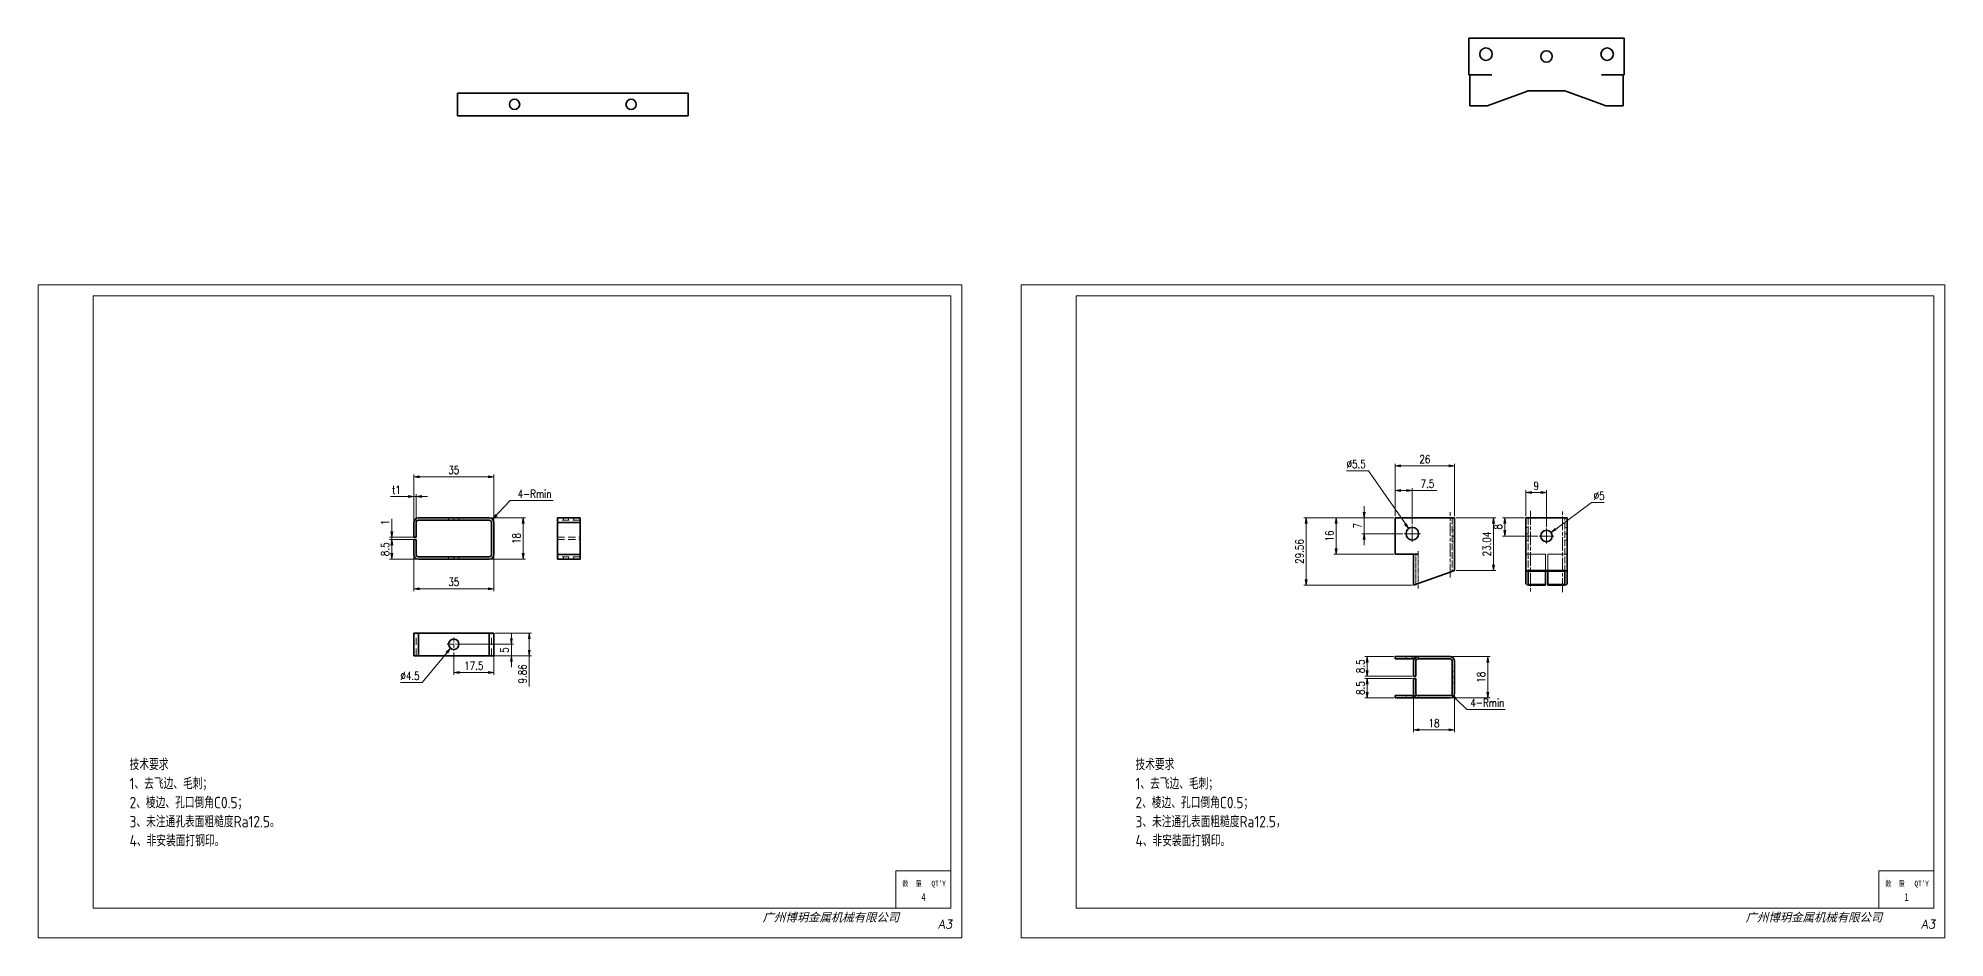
# Model space of a CAD drawing. Header units: millimetres. Extents: x 947 to 8432, y 980 to 2342.
# Drawn here: x 2050 to 2884, y 1550 to 1944 of the extents above; entities that cross this region are included whole.
import ezdxf
from ezdxf.enums import TextEntityAlignment as Align

# ---------------------------------------------------------------- set-up
doc = ezdxf.new("R2010")
doc.units = ezdxf.units.MM
for name, pattern in [('AM_ISO02W050x2', [3.75, 3, -0.75]), ('AM_ISO08W050x2', [9, 6, -0.75, 1.5, -0.75]), ('DASHDOT', [18.5, 12, -3, 0.5, -3]), ('DASHED', [19.05, 12.7, -6.35])]:
    doc.linetypes.add(name, pattern=pattern)
for name, color, linetype, lineweight in [('DRAWING', 7, 'Continuous', 35), ('中心线', 2, 'AM_ISO08W050x2', 18), ('图框BY', 7, 'Continuous', 0), ('标注线', 3, 'Continuous', 18), ('粗实线', 7, 'Continuous', 35), ('虚线', 1, 'AM_ISO02W050x2', 18)]:
    doc.layers.add(name, color=color, linetype=linetype, lineweight=lineweight)
doc.styles.add('DIM', font='romans.shx', dxfattribs={"width": 0.8, "bigfont": 'bigfont.shx'})
doc.styles.add('STYLE1', font='')
doc.styles.add('国标', font='simfang.ttf', dxfattribs={"width": 0.8})
doc.styles.add('机械长仿宋', font='gbenor.shx', dxfattribs={"height": 1, "bigfont": 'gbcbig.shx'})
doc.styles.add('标题字', font='romand.shx', dxfattribs={"oblique": 10, "bigfont": 'bigfont.shx'})
doc.styles.get('STYLE1').set_extended_font_data('SimSun')
doc.dimstyles.new('XR 1-1', dxfattribs={"dimtxt": 3.5, "dimasz": 2.5, "dimexe": 1, "dimexo": 0.625, "dimgap": 1.2, "dimtad": 1, "dimtoh": 1, "dimdsep": 46, "dimtxsty": 'DIM', "dimblk": 'OPEN', "dimcen": 0, "dimclrd": 8, "dimclre": 8, "dimclrt": 2, "dimazin": 2, "dimtfac": 0.5, "dimtmove": 0, "dimatfit": 3, "dimldrblk": 'OPEN', "dimfxl": 1, "dimtolj": 2, "dimlwd": 18, "dimlwe": 18, "dimarcsym": 0})
doc.dimstyles.new('XR 1-1$0', dxfattribs={"dimtxt": 3.5, "dimasz": 2.5, "dimexe": 1, "dimexo": 0.625, "dimgap": 1.2, "dimtad": 1, "dimzin": 9, "dimdsep": 46, "dimtxsty": 'DIM', "dimblk": 'OPEN', "dimcen": 0, "dimclrd": 8, "dimclre": 8, "dimclrt": 2, "dimazin": 2, "dimtfac": 0.5, "dimtmove": 0, "dimatfit": 3, "dimldrblk": 'OPEN', "dimfxl": 1, "dimtolj": 2, "dimlwd": 18, "dimlwe": 18, "dimarcsym": 0})
doc.dimstyles.new('XR 1-1$3', dxfattribs={"dimtxt": 3.5, "dimasz": 2.5, "dimexe": 1, "dimexo": 0.625, "dimgap": 1.2, "dimtad": 1, "dimtoh": 1, "dimdsep": 46, "dimtxsty": 'DIM', "dimblk": 'OPEN', "dimcen": 0, "dimclrd": 8, "dimclre": 8, "dimclrt": 2, "dimazin": 2, "dimtfac": 0.5, "dimtofl": 0, "dimtmove": 0, "dimatfit": 3, "dimldrblk": 'OPEN', "dimfxl": 1, "dimtolj": 2, "dimlwd": 18, "dimlwe": 18, "dimarcsym": 0})
doc.dimstyles.new('XR 1-1$4', dxfattribs={"dimtxt": 3.5, "dimasz": 2.5, "dimexe": 1, "dimexo": 0.625, "dimgap": 1.2, "dimtad": 1, "dimtoh": 1, "dimdsep": 46, "dimtxsty": 'DIM', "dimblk": 'OPEN', "dimcen": 0, "dimclrd": 8, "dimclre": 8, "dimclrt": 2, "dimazin": 2, "dimtfac": 0.5, "dimtofl": 0, "dimtmove": 0, "dimatfit": 3, "dimldrblk": 'OPEN', "dimfxl": 1, "dimtolj": 2, "dimlwd": 18, "dimlwe": 18, "dimarcsym": 0})

# ---------------------------------------------------------------- blocks, each defined once
blk = doc.blocks.new('_Open')
at = {"color": 0, "linetype": 'ByBlock', "lineweight": -2}
for p, q in [((-1, 0.17), (0, 0)), ((-1, -0.17), (0, 0)), ((0, 0), (-1, 0))]:
    blk.add_line(p, q, dxfattribs=at)
blk = doc.blocks.new('*D112')
at = {"layer": '标注线', "color": 8, "lineweight": 18, "transparency": 16777216}
for p, q in [((2214.32, 1731.41), (2214.32, 1752.72)), ((2246.82, 1751.72), (2216.82, 1751.72)), ((2249.32, 1730.8), (2249.32, 1752.72))]:
    blk.add_line(p, q, dxfattribs=at)
at = {"layer": '标注线', "color": 8, "lineweight": 18, "transparency": 16777216, "xscale": 2.5, "yscale": 2.5, "zscale": 2.5, "rotation": 180}
blk.add_blockref('_Open', (2214.32, 1751.72), dxfattribs=at)
at = {"layer": '标注线', "color": 8, "lineweight": 18, "transparency": 16777216, "xscale": 2.5, "yscale": 2.5, "zscale": 2.5}
blk.add_blockref('_Open', (2249.32, 1751.72), dxfattribs=at)
at = {"layer": '标注线', "color": 2, "transparency": 16777216, "insert": (2231.82, 1754.67), "char_height": 3.5, "attachment_point": 5, "style": 'DIM'}
blk.add_mtext('\\A2;35', dxfattribs=at)
blk = doc.blocks.new('*D113')
at = {"layer": '标注线', "color": 8, "lineweight": 18, "transparency": 16777216}
for p, q in [((2247.95, 1733.74), (2263.17, 1733.74)), ((2262.17, 1731.24), (2262.17, 1718.24)), ((2247.3, 1715.74), (2263.17, 1715.74))]:
    blk.add_line(p, q, dxfattribs=at)
at = {"layer": '标注线', "color": 8, "lineweight": 18, "transparency": 16777216, "xscale": 2.5, "yscale": 2.5, "zscale": 2.5}
for p, rotation in [((2262.17, 1733.74), 90), ((2262.17, 1715.74), 270)]:
    blk.add_blockref('_Open', p, dxfattribs=dict(at, rotation=rotation))
at = {"layer": '标注线', "color": 2, "transparency": 16777216, "insert": (2259.22, 1724.74), "char_height": 3.5, "attachment_point": 5, "rotation": 90, "style": 'DIM'}
blk.add_mtext('\\A2;18', dxfattribs=at)
blk = doc.blocks.new('*D114')
at = {"layer": '标注线', "color": 8, "lineweight": 18, "transparency": 16777216}
for p, q in [((2214.32, 1717.11), (2214.32, 1701.74)), ((2249.32, 1717.98), (2249.32, 1701.74)), ((2246.82, 1702.74), (2216.82, 1702.74))]:
    blk.add_line(p, q, dxfattribs=at)
at = {"layer": '标注线', "color": 8, "lineweight": 18, "transparency": 16777216, "xscale": 2.5, "yscale": 2.5, "zscale": 2.5, "rotation": 180}
blk.add_blockref('_Open', (2214.32, 1702.74), dxfattribs=at)
at = {"layer": '标注线', "color": 8, "lineweight": 18, "transparency": 16777216, "xscale": 2.5, "yscale": 2.5, "zscale": 2.5}
blk.add_blockref('_Open', (2249.32, 1702.74), dxfattribs=at)
at = {"layer": '标注线', "color": 2, "transparency": 16777216, "insert": (2231.82, 1705.69), "char_height": 3.5, "attachment_point": 5, "style": 'DIM'}
blk.add_mtext('\\A2;35', dxfattribs=at)
blk = doc.blocks.new('*D115')
at = {"layer": '标注线', "color": 8, "lineweight": 18, "transparency": 16777216}
for p, q in [((2213.7, 1724.24), (2203.7, 1724.24)), ((2204.7, 1721.74), (2204.7, 1718.24)), ((2216.16, 1715.74), (2203.7, 1715.74))]:
    blk.add_line(p, q, dxfattribs=at)
at = {"layer": '标注线', "color": 8, "lineweight": 18, "transparency": 16777216, "xscale": 2.5, "yscale": 2.5, "zscale": 2.5}
for p, rotation in [((2204.7, 1724.24), 90), ((2204.7, 1715.74), 270)]:
    blk.add_blockref('_Open', p, dxfattribs=dict(at, rotation=rotation))
at = {"layer": '标注线', "color": 2, "transparency": 16777216, "insert": (2201.75, 1719.99), "char_height": 3.5, "attachment_point": 5, "rotation": 90, "style": 'DIM'}
blk.add_mtext('\\A2;8.5', dxfattribs=at)
blk = doc.blocks.new('*D116')
at = {"layer": '标注线', "color": 8, "lineweight": 18, "transparency": 16777216}
for p, q in [((2204.7, 1727.74), (2204.7, 1733.3)), ((2214.2, 1725.24), (2203.7, 1725.24)), ((2214.2, 1724.24), (2203.7, 1724.24)), ((2204.7, 1724.24), (2204.7, 1725.24)), ((2204.7, 1721.74), (2204.7, 1719.24))]:
    blk.add_line(p, q, dxfattribs=at)
at = {"layer": '标注线', "color": 8, "lineweight": 18, "transparency": 16777216, "xscale": 2.5, "yscale": 2.5, "zscale": 2.5}
for p, rotation in [((2204.7, 1725.24), 270), ((2204.7, 1724.24), 90)]:
    blk.add_blockref('_Open', p, dxfattribs=dict(at, rotation=rotation))
at = {"layer": '标注线', "color": 2, "transparency": 16777216, "insert": (2201.75, 1731.77), "char_height": 3.5, "attachment_point": 5, "rotation": 90, "style": 'DIM'}
blk.add_mtext('\\A2;1', dxfattribs=at)
blk = doc.blocks.new('*D117')
at = {"layer": '标注线', "color": 8, "lineweight": 18, "transparency": 16777216}
for p, q in [((2249.95, 1683.29), (2265.86, 1683.29)), ((2264.86, 1680.79), (2264.86, 1675.93)), ((2249.95, 1673.43), (2265.86, 1673.43)), ((2264.86, 1673.43), (2264.86, 1660))]:
    blk.add_line(p, q, dxfattribs=at)
at = {"layer": '标注线', "color": 8, "lineweight": 18, "transparency": 16777216, "xscale": 2.5, "yscale": 2.5, "zscale": 2.5}
for p, rotation in [((2264.86, 1683.29), 90), ((2264.86, 1673.43), 270)]:
    blk.add_blockref('_Open', p, dxfattribs=dict(at, rotation=rotation))
at = {"layer": '标注线', "color": 2, "transparency": 16777216, "insert": (2261.91, 1665.47), "char_height": 3.5, "attachment_point": 5, "rotation": 90, "style": 'DIM'}
blk.add_mtext('\\A2;9.86', dxfattribs=at)
blk = doc.blocks.new('*D118')
at = {"layer": '标注线', "color": 8, "lineweight": 18, "transparency": 16777216}
for p, q in [((2218.05, 1661.66), (2228.81, 1674.76)), ((2208.45, 1661.66), (2218.05, 1661.66))]:
    blk.add_line(p, q, dxfattribs=at)
at = {"layer": '标注线', "color": 8, "lineweight": 18, "transparency": 16777216, "xscale": 2.5, "yscale": 2.5, "zscale": 2.5, "rotation": 50.59022832287214}
blk.add_blockref('_Open', (2230.4, 1676.69), dxfattribs=at)
at = {"layer": '标注线', "color": 2, "transparency": 16777216, "insert": (2212.65, 1664.61), "char_height": 3.5, "attachment_point": 5, "style": 'DIM'}
blk.add_mtext('\\A2;∅4.5', dxfattribs=at)
blk = doc.blocks.new('*D119')
at = {"layer": '标注线', "color": 8, "lineweight": 18, "transparency": 16777216}
for p, q in [((2234.7, 1678.43), (2258, 1678.43)), ((2257, 1680.93), (2257, 1683.43)), ((2257, 1678.43), (2257, 1673.43)), ((2241.4, 1673.43), (2258, 1673.43)), ((2257, 1670.93), (2257, 1668.43))]:
    blk.add_line(p, q, dxfattribs=at)
at = {"layer": '标注线', "color": 8, "lineweight": 18, "transparency": 16777216, "xscale": 2.5, "yscale": 2.5, "zscale": 2.5}
for p, rotation in [((2257, 1678.43), 270), ((2257, 1673.43), 90)]:
    blk.add_blockref('_Open', p, dxfattribs=dict(at, rotation=rotation))
at = {"layer": '标注线', "color": 2, "transparency": 16777216, "insert": (2254.05, 1675.93), "char_height": 3.5, "attachment_point": 5, "rotation": 90, "style": 'DIM'}
blk.add_mtext('\\A2;5', dxfattribs=at)
blk = doc.blocks.new('*D120')
at = {"layer": '标注线', "color": 8, "lineweight": 18, "transparency": 16777216}
for p, q in [((2231.82, 1674.88), (2231.82, 1665.11)), ((2249.32, 1674.88), (2249.32, 1665.11)), ((2234.32, 1666.11), (2246.82, 1666.11))]:
    blk.add_line(p, q, dxfattribs=at)
at = {"layer": '标注线', "color": 8, "lineweight": 18, "transparency": 16777216, "xscale": 2.5, "yscale": 2.5, "zscale": 2.5, "rotation": 180}
blk.add_blockref('_Open', (2231.82, 1666.11), dxfattribs=at)
at = {"layer": '标注线', "color": 8, "lineweight": 18, "transparency": 16777216, "xscale": 2.5, "yscale": 2.5, "zscale": 2.5}
blk.add_blockref('_Open', (2249.32, 1666.11), dxfattribs=at)
at = {"layer": '标注线', "color": 2, "transparency": 16777216, "insert": (2240.57, 1669.06), "char_height": 3.5, "attachment_point": 5, "style": 'DIM'}
blk.add_mtext('\\A2;17.5', dxfattribs=at)
blk = doc.blocks.new('*D121')
at = {"layer": '标注线', "color": 8, "lineweight": 18, "transparency": 16777216}
for p, q in [((2214.32, 1725.86), (2214.32, 1744.06)), ((2215.32, 1726.42), (2215.32, 1744.06)), ((2211.82, 1743.06), (2204.12, 1743.06)), ((2215.32, 1743.06), (2214.32, 1743.06)), ((2217.82, 1743.06), (2220.32, 1743.06))]:
    blk.add_line(p, q, dxfattribs=at)
at = {"layer": '标注线', "color": 8, "lineweight": 18, "transparency": 16777216, "xscale": 2.5, "yscale": 2.5, "zscale": 2.5}
blk.add_blockref('_Open', (2214.32, 1743.06), dxfattribs=at)
at = {"layer": '标注线', "color": 8, "lineweight": 18, "transparency": 16777216, "xscale": 2.5, "yscale": 2.5, "zscale": 2.5, "rotation": 180}
blk.add_blockref('_Open', (2215.32, 1743.06), dxfattribs=at)
at = {"layer": '标注线', "color": 2, "transparency": 16777216, "insert": (2206.72, 1746.01), "char_height": 3.5, "attachment_point": 5, "style": 'DIM'}
blk.add_mtext('\\A2;{\\Fromans,bigfont|c134;t}1', dxfattribs=at)
blk = doc.blocks.new('*D122')
at = {"layer": '标注线', "color": 8, "lineweight": 18, "transparency": 16777216}
for p, q in [((2630.01, 1736.31), (2630.01, 1738.81)), ((2642.98, 1733.81), (2629.01, 1733.81)), ((2646.9, 1726.81), (2629.01, 1726.81)), ((2630.01, 1726.81), (2630.01, 1733.81)), ((2630.01, 1724.31), (2630.01, 1721.81))]:
    blk.add_line(p, q, dxfattribs=at)
at = {"layer": '标注线', "color": 8, "lineweight": 18, "transparency": 16777216, "xscale": 2.5, "yscale": 2.5, "zscale": 2.5}
for p, rotation in [((2630.01, 1733.81), 270), ((2630.01, 1726.81), 90)]:
    blk.add_blockref('_Open', p, dxfattribs=dict(at, rotation=rotation))
at = {"layer": '标注线', "color": 2, "transparency": 16777216, "insert": (2627.06, 1730.31), "char_height": 3.5, "attachment_point": 5, "rotation": 90, "style": 'DIM'}
blk.add_mtext('\\A2;7', dxfattribs=at)
blk = doc.blocks.new('*D123')
at = {"layer": '标注线', "color": 8, "lineweight": 18, "transparency": 16777216}
for p, q in [((2643.6, 1734.43), (2643.6, 1746.68)), ((2646.1, 1745.68), (2648.6, 1745.68)), ((2651.1, 1731.01), (2651.1, 1746.68)), ((2651.1, 1745.68), (2661.87, 1745.68))]:
    blk.add_line(p, q, dxfattribs=at)
at = {"layer": '标注线', "color": 8, "lineweight": 18, "transparency": 16777216, "xscale": 2.5, "yscale": 2.5, "zscale": 2.5, "rotation": 180}
blk.add_blockref('_Open', (2643.6, 1745.68), dxfattribs=at)
at = {"layer": '标注线', "color": 8, "lineweight": 18, "transparency": 16777216, "xscale": 2.5, "yscale": 2.5, "zscale": 2.5}
blk.add_blockref('_Open', (2651.1, 1745.68), dxfattribs=at)
at = {"layer": '标注线', "color": 2, "transparency": 16777216, "insert": (2657.74, 1748.63), "char_height": 3.5, "attachment_point": 5, "style": 'DIM'}
blk.add_mtext('\\A2;7.5', dxfattribs=at)
blk = doc.blocks.new('*D124')
at = {"layer": '标注线', "color": 8, "lineweight": 18, "transparency": 16777216}
for p, q in [((2642.98, 1733.81), (2616.79, 1733.81)), ((2617.79, 1720.31), (2617.79, 1731.31)), ((2642.98, 1717.81), (2616.79, 1717.81))]:
    blk.add_line(p, q, dxfattribs=at)
at = {"layer": '标注线', "color": 8, "lineweight": 18, "transparency": 16777216, "xscale": 2.5, "yscale": 2.5, "zscale": 2.5}
for p, rotation in [((2617.79, 1733.81), 90), ((2617.79, 1717.81), 270)]:
    blk.add_blockref('_Open', p, dxfattribs=dict(at, rotation=rotation))
at = {"layer": '标注线', "color": 2, "transparency": 16777216, "insert": (2614.84, 1725.81), "char_height": 3.5, "attachment_point": 5, "rotation": 90, "style": 'DIM'}
blk.add_mtext('\\A2;16', dxfattribs=at)
blk = doc.blocks.new('*D125')
at = {"layer": '标注线', "color": 8, "lineweight": 18, "transparency": 16777216}
for p, q in [((2643.6, 1734.43), (2643.6, 1757.45)), ((2646.1, 1756.45), (2667.1, 1756.45)), ((2669.6, 1734.43), (2669.6, 1757.45))]:
    blk.add_line(p, q, dxfattribs=at)
at = {"layer": '标注线', "color": 8, "lineweight": 18, "transparency": 16777216, "xscale": 2.5, "yscale": 2.5, "zscale": 2.5, "rotation": 180}
blk.add_blockref('_Open', (2643.6, 1756.45), dxfattribs=at)
at = {"layer": '标注线', "color": 8, "lineweight": 18, "transparency": 16777216, "xscale": 2.5, "yscale": 2.5, "zscale": 2.5}
blk.add_blockref('_Open', (2669.6, 1756.45), dxfattribs=at)
at = {"layer": '标注线', "color": 2, "transparency": 16777216, "insert": (2656.6, 1759.4), "char_height": 3.5, "attachment_point": 5, "style": 'DIM'}
blk.add_mtext('\\A2;26', dxfattribs=at)
blk = doc.blocks.new('*D126')
at = {"layer": '标注线', "color": 8, "lineweight": 18, "transparency": 16777216}
for p, q in [((2670.23, 1733.81), (2687.6, 1733.81)), ((2686.6, 1713.27), (2686.6, 1731.31)), ((2670.23, 1710.77), (2687.6, 1710.77))]:
    blk.add_line(p, q, dxfattribs=at)
at = {"layer": '标注线', "color": 8, "lineweight": 18, "transparency": 16777216, "xscale": 2.5, "yscale": 2.5, "zscale": 2.5}
for p, rotation in [((2686.6, 1733.81), 90), ((2686.6, 1710.77), 270)]:
    blk.add_blockref('_Open', p, dxfattribs=dict(at, rotation=rotation))
at = {"layer": '标注线', "color": 2, "transparency": 16777216, "insert": (2683.65, 1722.29), "char_height": 3.5, "attachment_point": 5, "rotation": 90, "style": 'DIM'}
blk.add_mtext('\\A2;23.04', dxfattribs=at)
blk = doc.blocks.new('*D127')
at = {"layer": '标注线', "color": 8, "lineweight": 18, "transparency": 16777216}
for p, q in [((2642.98, 1733.81), (2603.7, 1733.81)), ((2604.7, 1706.75), (2604.7, 1731.31)), ((2650.98, 1704.25), (2603.7, 1704.25))]:
    blk.add_line(p, q, dxfattribs=at)
at = {"layer": '标注线', "color": 8, "lineweight": 18, "transparency": 16777216, "xscale": 2.5, "yscale": 2.5, "zscale": 2.5}
for p, rotation in [((2604.7, 1733.81), 90), ((2604.7, 1704.25), 270)]:
    blk.add_blockref('_Open', p, dxfattribs=dict(at, rotation=rotation))
at = {"layer": '标注线', "color": 2, "transparency": 16777216, "insert": (2601.75, 1719.03), "char_height": 3.5, "attachment_point": 5, "rotation": 90, "style": 'DIM'}
blk.add_mtext('\\A2;29.56', dxfattribs=at)
blk = doc.blocks.new('*D128')
at = {"layer": '标注线', "color": 8, "lineweight": 18, "transparency": 16777216}
for p, q in [((2700.19, 1733.81), (2690.55, 1733.81)), ((2691.55, 1728.31), (2691.55, 1731.31)), ((2705.94, 1725.81), (2690.55, 1725.81))]:
    blk.add_line(p, q, dxfattribs=at)
at = {"layer": '标注线', "color": 8, "lineweight": 18, "transparency": 16777216, "xscale": 2.5, "yscale": 2.5, "zscale": 2.5}
for p, rotation in [((2691.55, 1733.81), 90), ((2691.55, 1725.81), 270)]:
    blk.add_blockref('_Open', p, dxfattribs=dict(at, rotation=rotation))
at = {"layer": '标注线', "color": 2, "transparency": 16777216, "insert": (2688.6, 1729.81), "char_height": 3.5, "attachment_point": 5, "rotation": 90, "style": 'DIM'}
blk.add_mtext('\\A2;8', dxfattribs=at)
blk = doc.blocks.new('*D129')
at = {"layer": '标注线', "color": 8, "lineweight": 18, "transparency": 16777216}
for p, q in [((2700.82, 1734.43), (2700.82, 1745.82)), ((2707.32, 1744.82), (2703.32, 1744.82)), ((2709.82, 1729.68), (2709.82, 1745.82))]:
    blk.add_line(p, q, dxfattribs=at)
at = {"layer": '标注线', "color": 8, "lineweight": 18, "transparency": 16777216, "xscale": 2.5, "yscale": 2.5, "zscale": 2.5, "rotation": 180}
blk.add_blockref('_Open', (2700.82, 1744.82), dxfattribs=at)
at = {"layer": '标注线', "color": 8, "lineweight": 18, "transparency": 16777216, "xscale": 2.5, "yscale": 2.5, "zscale": 2.5}
blk.add_blockref('_Open', (2709.82, 1744.82), dxfattribs=at)
at = {"layer": '标注线', "color": 2, "transparency": 16777216, "insert": (2705.32, 1747.77), "char_height": 3.5, "attachment_point": 5, "style": 'DIM'}
blk.add_mtext('\\A2;9', dxfattribs=at)
blk = doc.blocks.new('*D130')
at = {"layer": '标注线', "color": 8, "lineweight": 18, "transparency": 16777216}
for p, q in [((2674.95, 1649.92), (2670.12, 1654.59)), ((2691.75, 1649.92), (2674.95, 1649.92))]:
    blk.add_line(p, q, dxfattribs=at)
at = {"layer": '标注线', "color": 8, "lineweight": 18, "transparency": 16777216, "xscale": 2.5, "yscale": 2.5, "zscale": 2.5, "rotation": 135.9448052765167}
blk.add_blockref('_Open', (2668.32, 1656.33), dxfattribs=at)
at = {"layer": '标注线', "color": 2, "transparency": 16777216, "insert": (2683.95, 1652.87), "char_height": 3.5, "attachment_point": 5, "style": 'DIM'}
blk.add_mtext('\\A2;{\\Fromans,bigfont|c134;4-Rmin}', dxfattribs=at)
blk = doc.blocks.new('*D131')
at = {"layer": '标注线', "color": 8, "lineweight": 18, "transparency": 16777216}
for p, q in [((2651.6, 1662.9), (2651.6, 1640)), ((2669.6, 1656.4), (2669.6, 1640)), ((2654.1, 1641), (2667.1, 1641))]:
    blk.add_line(p, q, dxfattribs=at)
at = {"layer": '标注线', "color": 8, "lineweight": 18, "transparency": 16777216, "xscale": 2.5, "yscale": 2.5, "zscale": 2.5, "rotation": 180}
blk.add_blockref('_Open', (2651.6, 1641), dxfattribs=at)
at = {"layer": '标注线', "color": 8, "lineweight": 18, "transparency": 16777216, "xscale": 2.5, "yscale": 2.5, "zscale": 2.5}
blk.add_blockref('_Open', (2669.6, 1641), dxfattribs=at)
at = {"layer": '标注线', "color": 2, "transparency": 16777216, "insert": (2660.6, 1643.95), "char_height": 3.5, "attachment_point": 5, "style": 'DIM'}
blk.add_mtext('\\A2;18', dxfattribs=at)
blk = doc.blocks.new('*D132')
at = {"layer": '标注线', "color": 8, "lineweight": 18, "transparency": 16777216}
for p, q in [((2668.23, 1673.03), (2685.11, 1673.03)), ((2684.11, 1670.53), (2684.11, 1657.53)), ((2668.23, 1655.03), (2685.11, 1655.03))]:
    blk.add_line(p, q, dxfattribs=at)
at = {"layer": '标注线', "color": 8, "lineweight": 18, "transparency": 16777216, "xscale": 2.5, "yscale": 2.5, "zscale": 2.5}
for p, rotation in [((2684.11, 1673.03), 90), ((2684.11, 1655.03), 270)]:
    blk.add_blockref('_Open', p, dxfattribs=dict(at, rotation=rotation))
at = {"layer": '标注线', "color": 2, "transparency": 16777216, "insert": (2681.16, 1664.03), "char_height": 3.5, "attachment_point": 5, "rotation": 90, "style": 'DIM'}
blk.add_mtext('\\A2;18', dxfattribs=at)
blk = doc.blocks.new('*D133')
at = {"layer": '标注线', "color": 8, "lineweight": 18, "transparency": 16777216}
for p, q in [((2650.98, 1663.53), (2630.38, 1663.53)), ((2631.38, 1661.03), (2631.38, 1657.53)), ((2642.98, 1655.03), (2630.38, 1655.03))]:
    blk.add_line(p, q, dxfattribs=at)
at = {"layer": '标注线', "color": 8, "lineweight": 18, "transparency": 16777216, "xscale": 2.5, "yscale": 2.5, "zscale": 2.5}
for p, rotation in [((2631.38, 1663.53), 90), ((2631.38, 1655.03), 270)]:
    blk.add_blockref('_Open', p, dxfattribs=dict(at, rotation=rotation))
at = {"layer": '标注线', "color": 2, "transparency": 16777216, "insert": (2628.43, 1659.28), "char_height": 3.5, "attachment_point": 5, "rotation": 90, "style": 'DIM'}
blk.add_mtext('\\A2;8.5', dxfattribs=at)
blk = doc.blocks.new('*D134')
at = {"layer": '标注线', "color": 8, "lineweight": 18, "transparency": 16777216}
for p, q in [((2642.98, 1673.03), (2630.38, 1673.03)), ((2631.38, 1667.03), (2631.38, 1670.53)), ((2650.98, 1664.53), (2630.38, 1664.53))]:
    blk.add_line(p, q, dxfattribs=at)
at = {"layer": '标注线', "color": 8, "lineweight": 18, "transparency": 16777216, "xscale": 2.5, "yscale": 2.5, "zscale": 2.5}
for p, rotation in [((2631.38, 1673.03), 90), ((2631.38, 1664.53), 270)]:
    blk.add_blockref('_Open', p, dxfattribs=dict(at, rotation=rotation))
at = {"layer": '标注线', "color": 2, "transparency": 16777216, "insert": (2628.43, 1668.78), "char_height": 3.5, "attachment_point": 5, "rotation": 90, "style": 'DIM'}
blk.add_mtext('\\A2;8.5', dxfattribs=at)
blk = doc.blocks.new('*D135')
at = {"layer": '标注线', "color": 8, "lineweight": 18, "transparency": 16777216}
for p, q in [((2622.33, 1754.29), (2631.93, 1754.29)), ((2631.93, 1754.29), (2648.1, 1731.11))]:
    blk.add_line(p, q, dxfattribs=at)
at = {"layer": '标注线', "color": 8, "lineweight": 18, "transparency": 16777216, "xscale": 2.5, "yscale": 2.5, "zscale": 2.5, "rotation": 304.898276421396}
blk.add_blockref('_Open', (2649.53, 1729.06), dxfattribs=at)
at = {"layer": '标注线', "color": 2, "transparency": 16777216, "insert": (2626.53, 1757.24), "char_height": 3.5, "attachment_point": 5, "style": 'DIM'}
blk.add_mtext('\\A2;∅5.5', dxfattribs=at)
blk = doc.blocks.new('*D136')
at = {"layer": '标注线', "color": 8, "lineweight": 18, "transparency": 16777216}
for p, q in [((2729.44, 1740.42), (2713.83, 1728.79)), ((2735.04, 1740.42), (2729.44, 1740.42))]:
    blk.add_line(p, q, dxfattribs=at)
at = {"layer": '标注线', "color": 8, "lineweight": 18, "transparency": 16777216, "xscale": 2.5, "yscale": 2.5, "zscale": 2.5, "rotation": 216.681292844017}
blk.add_blockref('_Open', (2711.82, 1727.3), dxfattribs=at)
at = {"layer": '标注线', "color": 2, "transparency": 16777216, "insert": (2732.84, 1743.37), "char_height": 3.5, "attachment_point": 5, "style": 'DIM'}
blk.add_mtext('\\A2;∅5', dxfattribs=at)

msp = doc.modelspace()

# ---------------------------------------------------------------- linework, layer by layer
at = {"layer": 'DRAWING'}
for p, q in [((2699.82, 1943.624), (2675.82, 1943.624)), ((2675.82, 1927.624), (2675.82, 1943.624)), ((2699.82, 1943.624), (2743.82, 1943.624)), ((2743.82, 1927.624), (2743.82, 1943.624)), ((2675.82, 1927.624), (2685.81, 1927.624)), ((2676.32, 1927.624), (2676.32, 1920.224)), ((2683.82, 1927.624), (2684.088, 1927.624)), ((2684.088, 1927.624), (2685.813, 1927.624)), ((2735.552, 1927.624), (2733.827, 1927.624)), ((2743.82, 1927.624), (2733.83, 1927.624)), ((2735.82, 1927.624), (2735.552, 1927.624)), ((2743.32, 1927.624), (2743.32, 1920.224)), ((2676.32, 1920.224), (2676.32, 1914.428)), ((2685.82, 1914.791), (2699.82, 1919.862)), ((2699.82, 1919.862), (2701.82, 1920.587)), ((2717.82, 1920.587), (2701.82, 1920.587)), ((2719.82, 1919.862), (2717.82, 1920.587)), ((2733.82, 1914.791), (2719.82, 1919.862)), ((2743.32, 1920.224), (2743.32, 1914.428)), ((2676.32, 1914.066), (2676.32, 1914.428)), ((2676.32, 1914.066), (2683.82, 1914.066)), ((2685.82, 1914.791), (2683.82, 1914.066)), ((2733.82, 1914.791), (2735.82, 1914.066)), ((2743.32, 1914.066), (2735.82, 1914.066)), ((2743.32, 1914.066), (2743.32, 1914.428))]:
    msp.add_line(p, q, dxfattribs=at)
for centre, radius in [((2683.32, 1936.624), 2.75), ((2709.82, 1935.624), 2.5), ((2736.32, 1936.624), 2.75)]:
    msp.add_circle(centre, radius, dxfattribs=at)
at = {"layer": '中心线'}
for p, q in [((2667.603, 1707.668), (2667.603, 1736.182)), ((2702.82, 1736.762), (2702.82, 1701.293)), ((2716.82, 1701.293), (2716.82, 1736.762))]:
    msp.add_line(p, q, dxfattribs=at)
at = {"layer": '中心线', "linetype": 'DASHDOT', "ltscale": 0.030015}
for p, q in [((2231.825, 1733.836), (2231.825, 1732.635)), ((2282.039, 1733.836), (2282.039, 1732.635)), ((2231.825, 1716.836), (2231.825, 1715.635)), ((2282.039, 1716.836), (2282.039, 1715.635))]:
    msp.add_line(p, q, dxfattribs=at)
at = {"layer": '中心线', "ltscale": 0.17875}
for p, q in [((2654.678, 1726.806), (2647.528, 1726.806)), ((2651.103, 1730.381), (2651.103, 1723.231))]:
    msp.add_line(p, q, dxfattribs=at)
at = {"layer": '中心线', "ltscale": 0.03}
for p, q in [((2700.72, 1726.806), (2701.92, 1726.806)), ((2717.72, 1726.806), (2718.92, 1726.806))]:
    msp.add_line(p, q, dxfattribs=at)
at = {"layer": '中心线', "ltscale": 0.1625}
for p, q in [((2709.82, 1729.056), (2709.82, 1722.556)), ((2713.07, 1725.806), (2706.57, 1725.806))]:
    msp.add_line(p, q, dxfattribs=at)
at = {"layer": '中心线', "ltscale": 0.40673}
msp.add_line((2653.603, 1719.162), (2653.603, 1702.893), dxfattribs=at)
at = {"layer": '中心线', "ltscale": 0.030015}
for p, q in [((2669.703, 1725.806), (2668.502, 1725.806)), ((2651.103, 1673.127), (2651.103, 1671.927)), ((2669.703, 1664.027), (2668.502, 1664.027)), ((2651.103, 1656.127), (2651.103, 1654.927))]:
    msp.add_line(p, q, dxfattribs=at)
at = {"layer": '中心线', "linetype": 'DASHDOT', "ltscale": 0.14625}
for p, q in [((2234.75, 1678.433), (2228.9, 1678.433)), ((2231.825, 1681.358), (2231.825, 1675.508))]:
    msp.add_line(p, q, dxfattribs=at)
at = {"layer": '图框BY'}
for points in [[(2454.051, 1835.722), (2050, 1835.722), (2050, 1550), (2454.051, 1550)], [(2884.051, 1835.722), (2480, 1835.722), (2480, 1550), (2884.051, 1550)]]:
    msp.add_lwpolyline(points, close=True, dxfattribs=at)
for points in [[(2074.051, 1830.911), (2074.051, 1562.987), (2449.241, 1562.987), (2449.241, 1830.911), (2074.051, 1830.911)], [(2504.051, 1830.911), (2504.051, 1562.987), (2879.241, 1562.987), (2879.241, 1830.911), (2504.051, 1830.911)], [(2425.19, 1562.987), (2425.19, 1579.342), (2449.241, 1579.342)], [(2855.19, 1562.987), (2855.19, 1579.342), (2879.241, 1579.342)]]:
    msp.add_lwpolyline(points, dxfattribs=at)
at = {"layer": '粗实线', "lineweight": 35}
for p, q in [((2273.889, 1919.514), (2233.389, 1919.514)), ((2233.389, 1919.514), (2233.389, 1909.654)), ((2273.889, 1919.514), (2334.389, 1919.514)), ((2334.389, 1919.514), (2334.389, 1909.654)), ((2293.889, 1909.654), (2233.389, 1909.654)), ((2293.889, 1909.654), (2334.389, 1909.654)), ((2247.325, 1733.736), (2216.325, 1733.736)), ((2216.325, 1732.736), (2247.325, 1732.736)), ((2247.325, 1716.736), (2216.325, 1716.736)), ((2216.325, 1715.736), (2247.325, 1715.736)), ((2216.325, 1683.293), (2247.325, 1683.293)), ((2216.325, 1673.433), (2247.325, 1673.433))]:
    msp.add_line(p, q, dxfattribs=at)
at = {"layer": '粗实线', "lineweight": 35, "ltscale": 0.1625}
for p, q in [((2214.325, 1725.236), (2214.325, 1731.736)), ((2215.325, 1725.236), (2215.325, 1731.736)), ((2214.325, 1717.736), (2214.325, 1724.236)), ((2215.325, 1717.736), (2215.325, 1724.236))]:
    msp.add_line(p, q, dxfattribs=at)
at = {"layer": '粗实线', "lineweight": 35, "ltscale": 0.35}
for p, q in [((2248.325, 1717.736), (2248.325, 1731.736)), ((2249.325, 1731.736), (2249.325, 1717.736)), ((2277.179, 1731.736), (2277.179, 1717.736)), ((2287.039, 1731.736), (2287.039, 1717.736))]:
    msp.add_line(p, q, dxfattribs=at)
at = {"layer": '粗实线', "lineweight": 35, "ltscale": 0.2465}
for p, q in [((2287.039, 1733.736), (2277.179, 1733.736)), ((2287.039, 1731.736), (2277.179, 1731.736)), ((2287.039, 1717.736), (2277.179, 1717.736)), ((2287.039, 1715.736), (2277.179, 1715.736)), ((2214.325, 1673.433), (2214.325, 1683.293)), ((2216.325, 1673.433), (2216.325, 1683.293)), ((2247.325, 1673.433), (2247.325, 1683.293)), ((2249.325, 1673.433), (2249.325, 1683.293))]:
    msp.add_line(p, q, dxfattribs=at)
at = {"layer": '粗实线', "lineweight": 35, "ltscale": 0.05}
for p, q in [((2277.179, 1733.736), (2277.179, 1731.736)), ((2287.039, 1733.736), (2287.039, 1731.736)), ((2277.179, 1717.736), (2277.179, 1715.736)), ((2287.039, 1717.736), (2287.039, 1715.736)), ((2216.325, 1683.293), (2214.325, 1683.293)), ((2249.325, 1683.293), (2247.325, 1683.293)), ((2216.325, 1673.433), (2214.325, 1673.433)), ((2249.325, 1673.433), (2247.325, 1673.433))]:
    msp.add_line(p, q, dxfattribs=at)
at = {"layer": '粗实线'}
for p, q in [((2667.603, 1733.806), (2643.603, 1733.806)), ((2669.603, 1733.806), (2669.603, 1710.769)), ((2700.82, 1733.806), (2700.82, 1710.044)), ((2718.82, 1733.806), (2718.82, 1710.044))]:
    msp.add_line(p, q, dxfattribs=at)
at = {"layer": '粗实线', "ltscale": 0.4}
msp.add_line((2643.603, 1717.806), (2643.603, 1733.806), dxfattribs=at)
at = {"layer": '粗实线', "ltscale": 0.05}
for p, q in [((2669.603, 1733.806), (2667.603, 1733.806)), ((2702.82, 1733.806), (2700.82, 1733.806)), ((2718.82, 1733.806), (2716.82, 1733.806))]:
    msp.add_line(p, q, dxfattribs=at)
at = {"layer": '粗实线', "ltscale": 0.35}
for p, q in [((2702.82, 1733.806), (2716.82, 1733.806)), ((2716.82, 1710.769), (2702.82, 1710.769)), ((2716.82, 1710.407), (2702.82, 1710.407)), ((2653.603, 1673.027), (2667.603, 1673.027)), ((2667.603, 1672.027), (2653.603, 1672.027)), ((2668.603, 1657.027), (2668.603, 1671.027)), ((2669.603, 1657.027), (2669.603, 1671.027)), ((2653.603, 1656.027), (2667.603, 1656.027)), ((2653.603, 1655.027), (2667.603, 1655.027))]:
    msp.add_line(p, q, dxfattribs=at)
at = {"layer": '粗实线', "lineweight": 35, "ltscale": 0.025}
for p, q in [((2214.325, 1725.236), (2215.325, 1725.236)), ((2215.325, 1724.236), (2214.325, 1724.236))]:
    msp.add_line(p, q, dxfattribs=at)
at = {"layer": '粗实线', "ltscale": 0.249753}
for p, q in [((2643.603, 1717.806), (2653.593, 1717.806)), ((2643.603, 1673.027), (2653.593, 1673.027))]:
    msp.add_line(p, q, dxfattribs=at)
at = {"layer": '粗实线', "ltscale": 0.006698}
msp.add_line((2651.603, 1717.806), (2651.871, 1717.806), dxfattribs=at)
at = {"layer": '粗实线', "ltscale": 0.338942}
msp.add_line((2651.603, 1704.248), (2651.603, 1717.806), dxfattribs=at)
at = {"layer": '粗实线', "ltscale": 0.372257}
msp.add_line((2653.603, 1704.973), (2667.603, 1710.044), dxfattribs=at)
at = {"layer": '粗实线', "ltscale": 0.05318}
for p, q in [((2667.603, 1710.044), (2669.603, 1710.769)), ((2653.603, 1704.973), (2651.603, 1704.248))]:
    msp.add_line(p, q, dxfattribs=at)
at = {"layer": '粗实线', "ltscale": 0.126788}
for p, q in [((2700.82, 1704.973), (2700.82, 1710.044)), ((2701.82, 1710.044), (2701.82, 1704.973)), ((2717.82, 1704.973), (2717.82, 1710.044)), ((2718.82, 1704.973), (2718.82, 1710.044))]:
    msp.add_line(p, q, dxfattribs=at)
at = {"layer": '粗实线', "ltscale": 0.1449}
for p, q in [((2709.32, 1704.611), (2709.32, 1710.407)), ((2710.32, 1710.407), (2710.32, 1704.611))]:
    msp.add_line(p, q, dxfattribs=at)
at = {"layer": '粗实线', "ltscale": 0.1625}
for p, q in [((2702.82, 1704.611), (2709.32, 1704.611)), ((2702.82, 1704.248), (2709.32, 1704.248)), ((2710.32, 1704.611), (2716.82, 1704.611)), ((2710.32, 1704.248), (2716.82, 1704.248)), ((2651.603, 1671.027), (2651.603, 1664.527)), ((2652.603, 1671.027), (2652.603, 1664.527)), ((2651.603, 1663.527), (2651.603, 1657.027)), ((2652.603, 1663.527), (2652.603, 1657.027))]:
    msp.add_line(p, q, dxfattribs=at)
at = {"layer": '粗实线', "ltscale": 0.009056}
for p, q in [((2709.32, 1704.248), (2709.32, 1704.611)), ((2710.32, 1704.248), (2710.32, 1704.611))]:
    msp.add_line(p, q, dxfattribs=at)
at = {"layer": '粗实线', "ltscale": 0.025}
for p, q in [((2643.603, 1672.027), (2643.603, 1673.027)), ((2651.603, 1664.527), (2652.603, 1664.527)), ((2651.603, 1663.527), (2652.603, 1663.527)), ((2643.603, 1656.027), (2643.603, 1655.027))]:
    msp.add_line(p, q, dxfattribs=at)
at = {"layer": '粗实线', "ltscale": 0.206699}
for p, q in [((2643.603, 1672.027), (2651.871, 1672.027)), ((2643.603, 1656.027), (2651.871, 1656.027))]:
    msp.add_line(p, q, dxfattribs=at)
at = {"layer": '粗实线', "ltscale": 0.25}
msp.add_line((2643.603, 1655.027), (2653.603, 1655.027), dxfattribs=at)
at = {"layer": '粗实线', "lineweight": 35}
for centre in [(2258.389, 1914.654), (2309.389, 1914.654), (2231.825, 1678.433)]:
    msp.add_circle(centre, 2.25, dxfattribs=at)
at = {"layer": '粗实线'}
for centre, radius in [((2651.103, 1726.806), 2.75), ((2709.82, 1725.806), 2.5)]:
    msp.add_circle(centre, radius, dxfattribs=at)
at = {"layer": '粗实线', "lineweight": 35}
for centre, radius, start, end in [((2216.325, 1731.736), 2, 90, 180), ((2216.325, 1731.736), 1, 90, 180), ((2247.325, 1731.736), 2, 0, 90), ((2247.325, 1731.736), 1, 0, 90), ((2216.325, 1717.736), 2, 180, 270), ((2216.325, 1717.736), 1, 180, 270), ((2247.325, 1717.736), 1, 270, 0), ((2247.325, 1717.736), 2, 270, 0)]:
    msp.add_arc(centre, radius, start, end, dxfattribs=at)
at = {"layer": '粗实线'}
for centre, radius, start, end in [((2653.603, 1671.027), 2, 90, 180), ((2653.603, 1671.027), 1, 90, 180), ((2667.603, 1671.027), 2, 0, 90), ((2667.603, 1671.027), 1, 0, 90), ((2653.603, 1657.027), 2, 180, 270), ((2653.603, 1657.027), 1, 180, 270), ((2667.603, 1657.027), 1, 270, 0), ((2667.603, 1657.027), 2, 270, 0)]:
    msp.add_arc(centre, radius, start, end, dxfattribs=at)
for centre, major_axis, start_param, end_param in [((2702.82, 1710.044), (2, 0), 1.5707963, 3.1415927), ((2702.82, 1710.044), (1, 0), 1.5707963, 3.1415927), ((2716.82, 1710.044), (2, 0), 0, 1.5707963), ((2716.82, 1710.044), (1, 0), 0, 1.5707963), ((2702.82, 1704.973), (2, 0), 3.1415927, 4.712389), ((2702.82, 1704.973), (1, 0), 3.1415927, 4.712389), ((2716.82, 1704.973), (1, 0), 4.712389, 6.2831853), ((2716.82, 1704.973), (2, 0), 4.712389, 6.2831853)]:
    msp.add_ellipse(centre, major_axis=major_axis, ratio=0.3622505, start_param=start_param, end_param=end_param, dxfattribs=at)
at = {"layer": '虚线', "linetype": 'DASHED', "ltscale": 0.025}
for p, q in [((2229.575, 1733.736), (2229.575, 1732.736)), ((2234.075, 1733.736), (2234.075, 1732.736)), ((2279.789, 1733.736), (2279.789, 1732.736)), ((2284.289, 1733.736), (2284.289, 1732.736)), ((2229.575, 1716.736), (2229.575, 1715.736)), ((2234.075, 1716.736), (2234.075, 1715.736)), ((2279.789, 1716.736), (2279.789, 1715.736)), ((2284.289, 1716.736), (2284.289, 1715.736))]:
    msp.add_line(p, q, dxfattribs=at)
at = {"layer": '虚线', "linetype": 'DASHED', "ltscale": 0.2465}
for p, q in [((2287.039, 1732.736), (2277.179, 1732.736)), ((2287.039, 1731.736), (2277.179, 1731.736)), ((2287.039, 1731.736), (2277.179, 1731.736)), ((2287.039, 1731.736), (2277.179, 1731.736)), ((2277.179, 1725.236), (2287.039, 1725.236)), ((2277.179, 1724.236), (2287.039, 1724.236)), ((2287.039, 1717.736), (2277.179, 1717.736)), ((2287.039, 1717.736), (2277.179, 1717.736)), ((2287.039, 1717.736), (2277.179, 1717.736)), ((2287.039, 1716.736), (2277.179, 1716.736)), ((2215.325, 1673.433), (2215.325, 1683.293)), ((2216.325, 1673.433), (2216.325, 1683.293)), ((2216.325, 1673.433), (2216.325, 1683.293)), ((2216.325, 1673.433), (2216.325, 1683.293)), ((2247.325, 1673.433), (2247.325, 1683.293)), ((2247.325, 1673.433), (2247.325, 1683.293)), ((2247.325, 1673.433), (2247.325, 1683.293)), ((2248.325, 1673.433), (2248.325, 1683.293))]:
    msp.add_line(p, q, dxfattribs=at)
at = {"layer": '虚线'}
for p, q in [((2668.603, 1733.806), (2668.603, 1710.407)), ((2701.82, 1733.806), (2701.82, 1710.044)), ((2717.82, 1710.044), (2717.82, 1733.806))]:
    msp.add_line(p, q, dxfattribs=at)
at = {"layer": '虚线', "ltscale": 0.025}
for p, q in [((2669.603, 1728.306), (2668.603, 1728.306)), ((2700.82, 1729.556), (2701.82, 1729.556)), ((2717.82, 1729.556), (2718.82, 1729.556)), ((2669.603, 1723.306), (2668.603, 1723.306)), ((2700.82, 1724.056), (2701.82, 1724.056)), ((2717.82, 1724.056), (2718.82, 1724.056)), ((2701.82, 1717.806), (2700.82, 1717.806)), ((2716.82, 1717.806), (2717.82, 1717.806)), ((2718.82, 1717.806), (2717.82, 1717.806)), ((2648.353, 1673.027), (2648.353, 1672.027)), ((2653.853, 1673.027), (2653.853, 1672.027)), ((2669.603, 1666.527), (2668.603, 1666.527)), ((2669.603, 1661.527), (2668.603, 1661.527)), ((2648.353, 1656.027), (2648.353, 1655.027)), ((2653.853, 1656.027), (2653.853, 1655.027))]:
    msp.add_line(p, q, dxfattribs=at)
at = {"layer": '虚线', "ltscale": 0.043127}
for p, q in [((2651.871, 1717.806), (2653.596, 1717.806)), ((2651.871, 1672.027), (2653.596, 1672.027))]:
    msp.add_line(p, q, dxfattribs=at)
at = {"layer": '虚线', "ltscale": 0.329886}
msp.add_line((2652.603, 1717.806), (2652.603, 1704.611), dxfattribs=at)
at = {"layer": '虚线', "ltscale": 0.024999}
msp.add_line((2701.82, 1717.806), (2702.82, 1717.806), dxfattribs=at)
at = {"layer": '虚线', "ltscale": 0.1625}
for p, q in [((2709.32, 1717.806), (2702.82, 1717.806)), ((2716.82, 1717.806), (2710.32, 1717.806))]:
    msp.add_line(p, q, dxfattribs=at)
at = {"layer": '虚线', "ltscale": 0.184985}
for p, q in [((2709.32, 1710.407), (2709.32, 1717.806)), ((2710.32, 1717.806), (2710.32, 1710.407))]:
    msp.add_line(p, q, dxfattribs=at)
at = {"layer": '虚线', "ltscale": 0.043301}
msp.add_line((2651.871, 1656.027), (2653.603, 1656.027), dxfattribs=at)

# ---------------------------------------------------------------- texts
at = {"layer": '图框BY', "style": '国标', "width": 0.8}
for s, p in [('数  量', (2428.01, 1572.577)), ("QT'Y ", (2440.76, 1572.577)), ('数  量', (2858.01, 1572.577)), ("QT'Y ", (2870.76, 1572.577))]:
    msp.add_text(s, height=2.4051, dxfattribs=at).set_placement(p)
for s, p in [('4', (2437.318, 1566.163)), ('1', (2867.318, 1566.163))]:
    msp.add_text(s, height=3.367, dxfattribs=at).set_placement(p, align=Align.CENTER)
at = {"layer": '图框BY', "lineweight": -3, "style": 'STYLE1', "oblique": 15}
for p in [(2366.861, 1557.147), (2796.861, 1557.147)]:
    msp.add_text('广州博玥金属机械有限公司', height=3.6557, dxfattribs=at).set_placement(p)
at = {"layer": '图框BY', "style": '标题字', "oblique": 10}
for p in [(2446.755, 1556.025), (2876.755, 1556.025)]:
    msp.add_text('A3', height=3.8481, dxfattribs=at).set_placement(p, align=Align.MIDDLE)
at = {"layer": '标注线', "color": 2, "insert": (2259.698, 1742.536), "char_height": 3.5, "attachment_point": 7, "style": 'DIM'}
msp.add_mtext('\\A2;4-Rmin', dxfattribs=at)
at = {"layer": '标注线', "color": 2, "insert": (2530, 1590), "char_height": 5, "width": 69.41703, "attachment_point": 7, "style": '机械长仿宋'}
msp.add_mtext('\\A2;技术要求\\P1、去飞边、毛刺；\\P2、棱边、孔口倒角C0.5；\\P3、未注通孔表面粗糙度Ra12.5，\\P4、非安装面打钢印。', dxfattribs=at)
at = {"layer": '粗实线', "color": 2, "insert": (2090, 1590), "char_height": 5, "width": 114.82461, "attachment_point": 7, "style": '机械长仿宋'}
msp.add_mtext('\\A2;技术要求\\P1、去飞边、毛刺；\\P2、棱边、孔口倒角C0.5；\\P3、未注通孔表面粗糙度Ra12.5。\\P4、非安装面打钢印。', dxfattribs=at)

# ---------------------------------------------------------------- dimensions: what is measured, and where the dimension line sits
at = {"layer": '标注线'}
for base, p1, p2, angle, picture, middle in [((2669.603, 1756.451), (2643.603, 1733.806), (2669.603, 1733.806), 180, '*D125', (2656.603, 1759.401)), ((2651.103, 1745.683), (2643.603, 1733.806), (2651.103, 1730.381), 180, '*D123', (2657.736, 1748.633)), ((2700.82, 1744.822), (2709.82, 1729.056), (2700.82, 1733.806), 180, '*D129', (2705.32, 1747.772)), ((2630.012, 1733.806), (2647.528, 1726.806), (2643.603, 1733.806), 270, '*D122', (2627.062, 1730.306)), ((2604.7, 1733.806), (2651.603, 1704.248), (2643.603, 1733.806), 270, '*D127', (2601.75, 1719.027)), ((2617.791, 1733.806), (2643.603, 1717.806), (2643.603, 1733.806), 270, '*D124', (2614.841, 1725.806)), ((2686.603, 1733.806), (2669.603, 1710.769), (2669.603, 1733.806), 270, '*D126', (2683.653, 1722.288)), ((2691.549, 1733.806), (2706.57, 1725.806), (2700.82, 1733.806), 270, '*D128', (2688.599, 1729.806)), ((2631.378, 1673.027), (2651.603, 1664.527), (2643.603, 1673.027), 270, '*D134', (2628.428, 1668.777)), ((2684.113, 1655.027), (2667.603, 1673.027), (2667.603, 1655.027), 270, '*D132', (2681.163, 1664.027)), ((2631.378, 1655.027), (2651.603, 1663.527), (2643.603, 1655.027), 270, '*D133', (2628.428, 1659.277)), ((2669.603, 1641), (2651.603, 1663.527), (2669.603, 1657.027), 180, '*D131', (2660.603, 1643.95))]:
    dim = msp.add_linear_dim(base=base, p1=p1, p2=p2, angle=angle, dimstyle='XR 1-1$0', override={"dimtp": 0.05, "dimtm": 0.05, "dimarcsym": 1}, dxfattribs=at)
    dim.commit()
    dim.dimension.update_dxf_attribs({"geometry": picture, "text_midpoint": middle})
for base, p1, p2, picture, middle in [((2214.325, 1751.718), (2249.325, 1730.176), (2214.325, 1730.788), '*D112', (2231.825, 1754.668)), ((2214.325, 1702.745), (2249.325, 1718.606), (2214.325, 1717.736), '*D114', (2231.825, 1705.695)), ((2249.325, 1666.106), (2231.825, 1675.508), (2249.325, 1675.508), '*D120', (2240.575, 1669.056))]:
    dim = msp.add_linear_dim(base=base, p1=p1, p2=p2, dimstyle='XR 1-1$0', dxfattribs=at)
    dim.commit()
    dim.dimension.update_dxf_attribs({"geometry": picture, "text_midpoint": middle})
for p1, p2, picture, middle in [((2652.676, 1724.551), (2649.529, 1729.062), '*D135', (2626.529, 1754.293)), ((2707.815, 1724.313), (2711.825, 1727.3), '*D136', (2732.836, 1740.418))]:
    dim = msp.add_diameter_dim_2p(p1=p1, p2=p2, dimstyle='XR 1-1$3', override={"dimtp": 0.05, "dimtm": 0.05, "dimarcsym": 1}, dxfattribs=at)
    dim.commit()
    dim.dimension.update_dxf_attribs({"geometry": picture, "text_midpoint": middle, "dimtype": 163})
dim = msp.add_linear_dim(base=(2214.325, 1743.055), p1=(2215.325, 1725.796), p2=(2214.325, 1725.236), text='{\\Fromans,bigfont|c134;t}<>', dimstyle='XR 1-1$0', dxfattribs=at)
dim.commit()
dim.dimension.update_dxf_attribs({"geometry": '*D121', "text_midpoint": (2206.725, 1746.005)})
for base, p1, p2, picture, middle in [((2204.7, 1725.236), (2214.825, 1724.236), (2214.825, 1725.236), '*D116', (2201.75, 1731.769)), ((2262.173, 1715.736), (2247.325, 1733.736), (2246.678, 1715.736), '*D113', (2259.223, 1724.736)), ((2204.7, 1715.736), (2214.325, 1724.236), (2216.789, 1715.736), '*D115', (2201.75, 1719.986)), ((2257.005, 1673.433), (2234.075, 1678.433), (2240.773, 1673.433), '*D119', (2254.055, 1675.933)), ((2264.859, 1673.433), (2249.325, 1683.293), (2249.325, 1673.433), '*D117', (2261.909, 1665.467))]:
    dim = msp.add_linear_dim(base=base, p1=p1, p2=p2, angle=90, dimstyle='XR 1-1$0', dxfattribs=at)
    dim.commit()
    dim.dimension.update_dxf_attribs({"geometry": picture, "text_midpoint": middle})
dim = msp.add_diameter_dim_2p(p1=(2233.253, 1680.172), p2=(2230.396, 1676.695), dimstyle='XR 1-1$3', dxfattribs=at)
dim.commit()
dim.dimension.update_dxf_attribs({"geometry": '*D118', "text_midpoint": (2212.646, 1661.665), "dimtype": 163})
dim = msp.add_radius_dim(center=(2667.603, 1657.027), mpoint=(2668.321, 1656.332), text='{\\Fromans,bigfont|c134;4-Rmin}', dimstyle='XR 1-1$4', override={"dimtp": 0.05, "dimtm": 0.05, "dimarcsym": 1}, dxfattribs=at)
dim.commit()
dim.dimension.update_dxf_attribs({"geometry": '*D130', "text_midpoint": (2683.946, 1649.922), "dimtype": 164})

# ---------------------------------------------------------------- leaders
at = {"layer": '标注线', "annotation_type": 0, "has_hookline": 1, "hookline_direction": 0, "text_width": 15.6}
msp.add_leader([(2248.756, 1733.133), (2256.459, 1741.336), (2258.498, 1741.336)], dimstyle='XR 1-1', dxfattribs=at)

doc.saveas('drawing.dxf')
